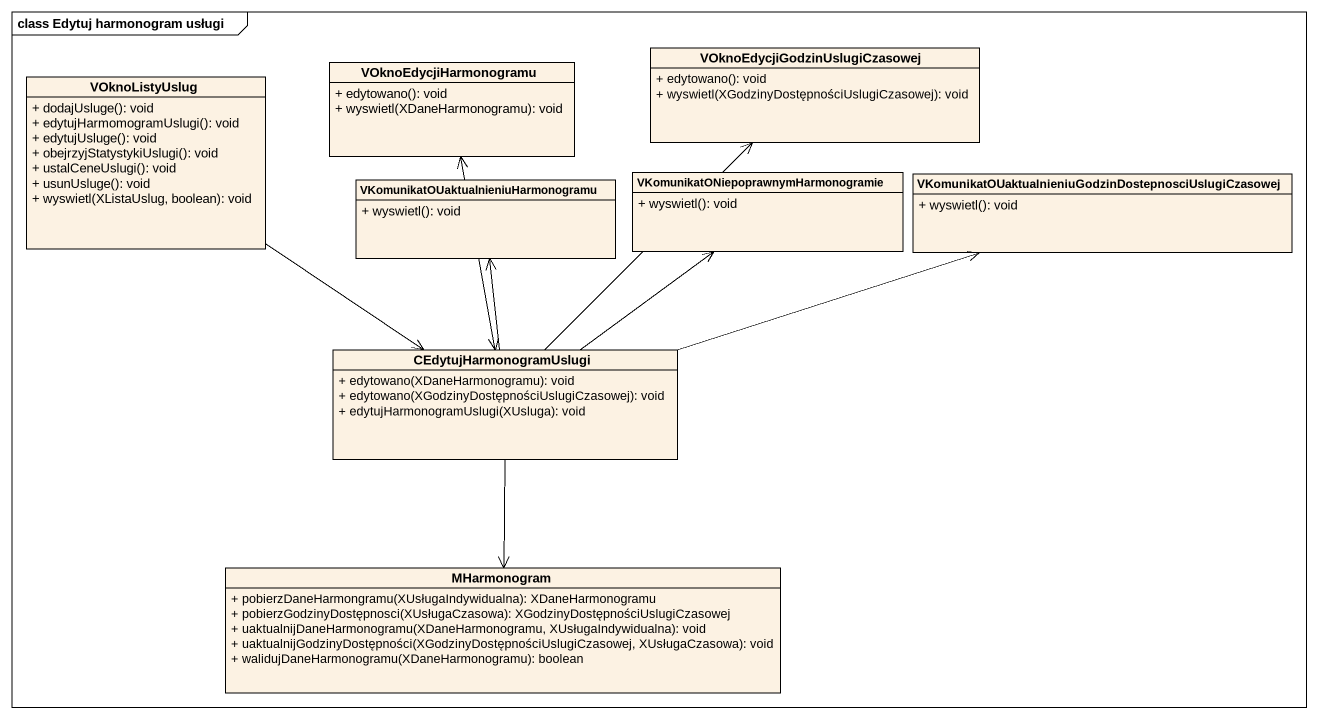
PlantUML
@startuml
mainframe class Edytuj harmonogram usługi
hide circle
hide empty members
skinparam classAttributeIconSize 0
class "VOknoEdycjiGodzinUslugiCzasowej" as VOknoEdycjiGodzinUslugiCzaso {
  + edytowano(): void
  + wyswietl(XGodzinyDostępnościUslugiCzasowej): void
}
class VOknoListyUslug {
  + dodajUsluge(): void
  + edytujHarmomogramUslugi(): void
  + edytujUsluge(): void
  + obejrzyjStatystykiUslugi(): void
  + ustalCeneUslugi(): void
  + usunUsluge(): void
  + wyswietl(XListaUslug, boolean): void
}
class VOknoEdycjiHarmonogramu {
  + edytowano(): void
  + wyswietl(XDaneHarmonogramu): void
}
class "VKomunikatOUaktualnieniuHarmonogramu" as VKomunikatOUaktualnieniuHarm {
  + wyswietl(): void
}
class "VKomunikatONiepoprawnymHarmonogramie" as VKomunikatONiepoprawnymHarmo {
  + wyswietl(): void
}
class "VKomunikatOUaktualnieniuGodzinDostepnosciUslugiCzasowej" as VKomunikatOUaktualnieniuGodz {
  + wyswietl(): void
}
class CEdytujHarmonogramUslugi {
  + edytowano(XDaneHarmonogramu): void
  + edytowano(XGodzinyDostępnościUslugiCzasowej): void
  + edytujHarmonogramUslugi(XUsluga): void
}
class MHarmonogram {
  + pobierzDaneHarmongramu(XUsługaIndywidualna): XDaneHarmonogramu
  + pobierzGodzinyDostępnosci(XUsługaCzasowa): XGodzinyDostępnościUslugiCzasowej
  + uaktualnijDaneHarmonogramu(XDaneHarmonogramu, XUsługaIndywidualna): void
  + uaktualnijGodzinyDostępności(XGodzinyDostępnościUslugiCzasowej, XUsługaCzasowa): void
  + walidujDaneHarmonogramu(XDaneHarmonogramu): boolean
}
VOknoListyUslug --> CEdytujHarmonogramUslugi
CEdytujHarmonogramUslugi -up-> VOknoEdycjiGodzinUslugiCzaso
CEdytujHarmonogramUslugi <-up-> VOknoEdycjiHarmonogramu
CEdytujHarmonogramUslugi -up-> VKomunikatOUaktualnieniuHarm
CEdytujHarmonogramUslugi -up-> VKomunikatONiepoprawnymHarmo
CEdytujHarmonogramUslugi -right-> VKomunikatOUaktualnieniuGodz
CEdytujHarmonogramUslugi --> MHarmonogram
@enduml
